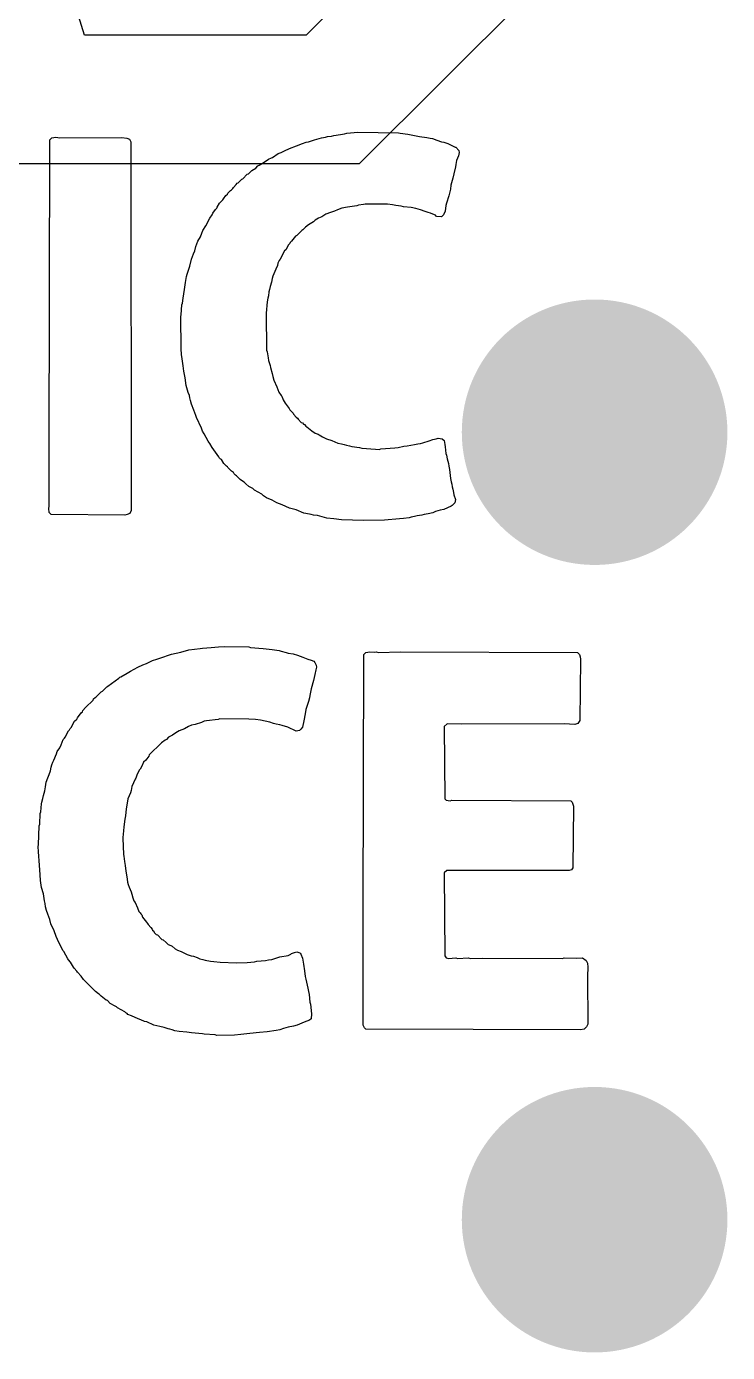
# Model space of a CAD drawing. Header units: millimetres. Extents: x 0 to 172, y 0 to 138.
# Drawn here: x 79.511 to 81.631, y 64.907 to 68.919 of the extents above; entities that cross this region are included whole.
import ezdxf

# ---------------------------------------------------------------- set-up
doc = ezdxf.new("R2010")
doc.units = ezdxf.units.MM
for name, color, linetype in [('BottomLayer', 5, 'Continuous'), ('BottomSolder', 6, 'Continuous'), ('TopLayer', 1, 'Continuous'), ('TopOverlay', 2, 'Continuous'), ('TopSolder', 216, 'Continuous'), ('ViaHoleLayer', 16, 'Continuous')]:
    doc.layers.add(name, color=color, linetype=linetype)

msp = doc.modelspace()

# ---------------------------------------------------------------- hatches: boundary and pattern name
at = {"layer": 'BottomLayer'}
h = msp.add_hatch(color=5, dxfattribs=at)
edge = h.paths.add_edge_path()
edge.add_arc((81.2292, 67.691), 0.3, 0, 360)
h = msp.add_hatch(color=5, dxfattribs=at)
edge = h.paths.add_edge_path()
edge.add_arc((81.2292, 65.3083), 0.3, 0, 360)
at = {"layer": 'BottomSolder'}
h = msp.add_hatch(color=6, dxfattribs=at)
edge = h.paths.add_edge_path()
edge.add_arc((81.2292, 67.691), 0.4016, 0, 360)
h = msp.add_hatch(color=6, dxfattribs=at)
edge = h.paths.add_edge_path()
edge.add_arc((81.2292, 65.3083), 0.4016, 0, 360)
at = {"layer": 'TopLayer'}
h = msp.add_hatch(color=1, dxfattribs=at)
edge = h.paths.add_edge_path()
edge.add_arc((81.2292, 67.691), 0.3, 0, 360)
h = msp.add_hatch(color=1, dxfattribs=at)
edge = h.paths.add_edge_path()
edge.add_arc((81.2292, 65.3083), 0.3, 0, 360)
at = {"layer": 'TopSolder'}
h = msp.add_hatch(color=216, dxfattribs=at)
edge = h.paths.add_edge_path()
edge.add_arc((81.2292, 67.691), 0.4016, 0, 360)
h = msp.add_hatch(color=216, dxfattribs=at)
edge = h.paths.add_edge_path()
edge.add_arc((81.2292, 65.3083), 0.4016, 0, 360)
at = {"layer": 'ViaHoleLayer'}
h = msp.add_hatch(color=16, dxfattribs=at)
edge = h.paths.add_edge_path()
edge.add_arc((81.2292, 67.691), 0.15, 0, 360)
h = msp.add_hatch(color=16, dxfattribs=at)
edge = h.paths.add_edge_path()
edge.add_arc((81.2292, 65.3083), 0.15, 0, 360)

# ---------------------------------------------------------------- linework, layer by layer
at = {"layer": 'BottomLayer'}
for p, q in [((80.9347, 69.4699), (80.3571, 68.8923)), ((80.518, 68.5038), (81.3232, 69.309)), ((79.6866, 68.8923), (79.6481, 69.0193)), ((80.3571, 68.8923), (79.6866, 68.8923)), ((71.9074, 68.5038), (80.518, 68.5038))]:
    msp.add_line(p, q, dxfattribs=at)
at = {"layer": 'TopOverlay'}
for p, q in [((79.5802, 67.6333), (79.5819, 68.576)), ((79.5819, 68.576), (79.5878, 68.5819)), ((79.5878, 68.5819), (79.5997, 68.5836)), ((79.5997, 68.5836), (79.6116, 68.5819)), ((79.6116, 68.5819), (79.7993, 68.5828)), ((79.7993, 68.5828), (79.8146, 68.5811)), ((79.8146, 68.5811), (79.8231, 68.5777)), ((79.8231, 68.5777), (79.8265, 68.5692)), ((79.8265, 68.5692), (79.8273, 67.4541)), ((80.3276, 68.5573), (80.3454, 68.565)), ((80.3454, 68.565), (80.3573, 68.5684)), ((80.3573, 68.5684), (80.3641, 68.5701)), ((80.3641, 68.5701), (80.3734, 68.5726)), ((80.3734, 68.5726), (80.3819, 68.576)), ((80.3819, 68.576), (80.3964, 68.5802)), ((80.3964, 68.5802), (80.4031, 68.5819)), ((80.4031, 68.5819), (80.415, 68.5836)), ((80.415, 68.5836), (80.4218, 68.5853)), ((80.4218, 68.5853), (80.4337, 68.587)), ((80.4337, 68.587), (80.4405, 68.5887)), ((80.4405, 68.5887), (80.4609, 68.5921)), ((80.4609, 68.5921), (80.4728, 68.5938)), ((80.4728, 68.5938), (80.4796, 68.5955)), ((80.4796, 68.5955), (80.4915, 68.5972)), ((80.4915, 68.5972), (80.5136, 68.5989)), ((80.5136, 68.5989), (80.6358, 68.5972)), ((80.6358, 68.5972), (80.6409, 68.5955)), ((80.6409, 68.5955), (80.6639, 68.593)), ((80.6639, 68.593), (80.6894, 68.5879)), ((80.6894, 68.5879), (80.6995, 68.5862)), ((80.6995, 68.5862), (80.7216, 68.5828)), ((80.7216, 68.5828), (80.7318, 68.5811)), ((80.7318, 68.5811), (80.7386, 68.5794)), ((80.7386, 68.5794), (80.7522, 68.5743)), ((80.7522, 68.5743), (80.7666, 68.5701)), ((80.7666, 68.5701), (80.7734, 68.5684)), ((80.7734, 68.5684), (80.7853, 68.565)), ((80.7853, 68.565), (80.8074, 68.5531)), ((80.2554, 68.5225), (80.2724, 68.5344)), ((80.2724, 68.5344), (80.2817, 68.5369)), ((80.2817, 68.5369), (80.2919, 68.542)), ((80.2919, 68.542), (80.3063, 68.5497)), ((80.3063, 68.5497), (80.3276, 68.5573)), ((80.8074, 68.5531), (80.8091, 68.5531)), ((80.8091, 68.5531), (80.8184, 68.5437)), ((80.8176, 68.5276), (80.8116, 68.5131)), ((80.8201, 68.5369), (80.8176, 68.5276)), ((80.8184, 68.5437), (80.8201, 68.5369)), ((80.1925, 68.4834), (80.2044, 68.4902)), ((80.2044, 68.4902), (80.2112, 68.497)), ((80.2112, 68.497), (80.2146, 68.4987)), ((80.2146, 68.4987), (80.2248, 68.5055)), ((80.2248, 68.5055), (80.2333, 68.5106)), ((80.2333, 68.5106), (80.2435, 68.5174)), ((80.2435, 68.5174), (80.252, 68.5208)), ((80.252, 68.5208), (80.2554, 68.5225)), ((80.8083, 68.4945), (80.804, 68.4732)), ((80.81, 68.5013), (80.8083, 68.4945)), ((80.8116, 68.5131), (80.81, 68.5013)), ((80.1484, 68.4444), (80.1518, 68.4461)), ((80.1518, 68.4461), (80.162, 68.4562)), ((80.162, 68.4562), (80.1653, 68.4579)), ((80.1653, 68.4579), (80.1789, 68.4715)), ((80.1789, 68.4715), (80.1823, 68.4732)), ((80.1823, 68.4732), (80.1925, 68.4834)), ((80.7964, 68.4452), (80.7947, 68.4384)), ((80.8006, 68.4596), (80.7964, 68.4452)), ((80.804, 68.4732), (80.8006, 68.4596)), ((80.1067, 68.3976), (80.1144, 68.407)), ((80.1144, 68.407), (80.1186, 68.4112)), ((80.1186, 68.4112), (80.1203, 68.4146)), ((80.1203, 68.4146), (80.128, 68.4223)), ((80.128, 68.4223), (80.1314, 68.424)), ((80.1314, 68.424), (80.1356, 68.4282)), ((80.1356, 68.4282), (80.1373, 68.4316)), ((80.1373, 68.4316), (80.145, 68.441)), ((80.145, 68.441), (80.1484, 68.4444)), ((80.7879, 68.4061), (80.7811, 68.3841)), ((80.793, 68.4265), (80.7879, 68.4061)), ((80.7947, 68.4384), (80.793, 68.4265)), ((80.0745, 68.3535), (80.083, 68.3654)), ((80.083, 68.3654), (80.0864, 68.3688)), ((80.0864, 68.3688), (80.0881, 68.3722)), ((80.0881, 68.3722), (80.0949, 68.3841)), ((80.0949, 68.3841), (80.105, 68.3943)), ((80.105, 68.3943), (80.1067, 68.3976)), ((80.4651, 68.3688), (80.4516, 68.3637)), ((80.4821, 68.3722), (80.4651, 68.3688)), ((80.5102, 68.3764), (80.4821, 68.3722)), ((80.5153, 68.3781), (80.5102, 68.3764)), ((80.5305, 68.3798), (80.5153, 68.3781)), ((80.5356, 68.3815), (80.5305, 68.3798)), ((80.6027, 68.3807), (80.5356, 68.3815)), ((80.618, 68.379), (80.6027, 68.3807)), ((80.6282, 68.3773), (80.618, 68.379)), ((80.6443, 68.3747), (80.6282, 68.3773)), ((80.6511, 68.373), (80.6443, 68.3747)), ((80.6741, 68.3705), (80.6511, 68.373)), ((80.6885, 68.3679), (80.6741, 68.3705)), ((80.7029, 68.3637), (80.6885, 68.3679)), ((80.7794, 68.3773), (80.7768, 68.3594)), ((80.7811, 68.3841), (80.7794, 68.3773)), ((80.0532, 68.3153), (80.066, 68.3382)), ((80.066, 68.3382), (80.0728, 68.3484)), ((80.0728, 68.3484), (80.0745, 68.3535)), ((80.3794, 68.3272), (80.3641, 68.3187)), ((80.3845, 68.3323), (80.3794, 68.3272)), ((80.3938, 68.3382), (80.3845, 68.3323)), ((80.4048, 68.3424), (80.3938, 68.3382)), ((80.4167, 68.3509), (80.4048, 68.3424)), ((80.4303, 68.356), (80.4167, 68.3509)), ((80.4422, 68.3594), (80.4303, 68.356)), ((80.4516, 68.3637), (80.4422, 68.3594)), ((80.7165, 68.3586), (80.7029, 68.3637)), ((80.7259, 68.356), (80.7165, 68.3586)), ((80.7327, 68.3543), (80.7259, 68.356)), ((80.7446, 68.3492), (80.7327, 68.3543)), ((80.748, 68.3475), (80.7446, 68.3492)), ((80.7513, 68.3441), (80.748, 68.3475)), ((80.7666, 68.3424), (80.7513, 68.3441)), ((80.7726, 68.3484), (80.7666, 68.3424)), ((80.7768, 68.3594), (80.7726, 68.3484)), ((80.0371, 68.2821), (80.0414, 68.2932)), ((80.0414, 68.2932), (80.0447, 68.3017)), ((80.0447, 68.3017), (80.0532, 68.3153)), ((80.325, 68.2847), (80.3208, 68.2787)), ((80.3284, 68.2864), (80.325, 68.2847)), ((80.3437, 68.3017), (80.3284, 68.2864)), ((80.3471, 68.3034), (80.3437, 68.3017)), ((80.3547, 68.311), (80.3471, 68.3034)), ((80.3641, 68.3187), (80.3547, 68.311)), ((80.0201, 68.2397), (80.0235, 68.2533)), ((80.0235, 68.2533), (80.0295, 68.2694)), ((80.0295, 68.2694), (80.0371, 68.2821)), ((80.3038, 68.2584), (80.2953, 68.2431)), ((80.3072, 68.2618), (80.3038, 68.2584)), ((80.3089, 68.2652), (80.3072, 68.2618)), ((80.3131, 68.2694), (80.3089, 68.2652)), ((80.3208, 68.2787), (80.3131, 68.2694)), ((80.0048, 68.1938), (80.0099, 68.2142)), ((80.0099, 68.2142), (80.0159, 68.2303)), ((80.0159, 68.2303), (80.0201, 68.2397)), ((80.2749, 68.2108), (80.2715, 68.2023)), ((80.2783, 68.2142), (80.2749, 68.2108)), ((80.2919, 68.2397), (80.2783, 68.2142)), ((80.2953, 68.2431), (80.2919, 68.2397)), ((79.9955, 68.1624), (79.9972, 68.1692)), ((79.9972, 68.1692), (80.0048, 68.1938)), ((80.2656, 68.1845), (80.2562, 68.1632)), ((80.2698, 68.1955), (80.2656, 68.1845)), ((80.2715, 68.2023), (80.2698, 68.1955)), ((79.9887, 68.1233), (79.9921, 68.1437)), ((79.9921, 68.1437), (79.9955, 68.1624)), ((80.2486, 68.1318), (80.246, 68.1225)), ((80.252, 68.1454), (80.2486, 68.1318)), ((80.2545, 68.1565), (80.252, 68.1454)), ((80.2562, 68.1632), (80.2545, 68.1565)), ((79.9828, 68.0817), (79.9853, 68.0962)), ((79.9853, 68.0962), (79.9887, 68.1233)), ((80.2392, 68.0851), (80.2358, 68.0511)), ((80.2409, 68.097), (80.2392, 68.0851)), ((80.2426, 68.1038), (80.2409, 68.097)), ((80.2443, 68.1157), (80.2426, 68.1038)), ((80.246, 68.1225), (80.2443, 68.1157)), ((79.9777, 68.041), (79.9794, 68.046)), ((79.9794, 68.046), (79.9811, 68.0766)), ((79.9811, 68.0766), (79.9828, 68.0817)), ((80.2358, 68.0511), (80.2375, 67.939)), ((79.9785, 67.9433), (79.9777, 68.041)), ((79.9802, 67.9263), (79.9785, 67.9433)), ((79.9819, 67.9127), (79.9802, 67.9263)), ((80.2375, 67.939), (80.2392, 67.9339)), ((80.2392, 67.9339), (80.2418, 67.9161)), ((79.9853, 67.8923), (79.9819, 67.9127)), ((79.987, 67.8753), (79.9853, 67.8923)), ((80.2418, 67.9161), (80.2435, 67.9076)), ((80.2435, 67.9076), (80.2477, 67.8932)), ((80.2477, 67.8932), (80.2494, 67.8864)), ((80.2494, 67.8864), (80.2537, 67.8685)), ((79.9912, 67.8558), (79.987, 67.8753)), ((79.9946, 67.832), (79.9912, 67.8558)), ((80.2537, 67.8685), (80.2562, 67.8592)), ((80.2562, 67.8592), (80.2588, 67.8482)), ((80.2588, 67.8482), (80.2681, 67.8286)), ((79.9963, 67.8252), (79.9946, 67.832)), ((80.0006, 67.8108), (79.9963, 67.8252)), ((80.004, 67.8023), (80.0006, 67.8108)), ((80.2681, 67.8286), (80.2741, 67.8125)), ((80.2741, 67.8125), (80.2809, 67.8023)), ((80.0057, 67.7955), (80.004, 67.8023)), ((80.0074, 67.787), (80.0057, 67.7955)), ((80.0099, 67.776), (80.0074, 67.787)), ((80.0176, 67.7581), (80.0099, 67.776)), ((80.2809, 67.8023), (80.2834, 67.7998)), ((80.2834, 67.7998), (80.2876, 67.7887)), ((80.2876, 67.7887), (80.2936, 67.7794)), ((80.2936, 67.7794), (80.3055, 67.7624)), ((80.0235, 67.742), (80.0176, 67.7581)), ((80.0252, 67.7352), (80.0235, 67.742)), ((80.0405, 67.7029), (80.0252, 67.7352)), ((80.3055, 67.7624), (80.3072, 67.759)), ((80.3072, 67.759), (80.3174, 67.7488)), ((80.3174, 67.7488), (80.3191, 67.7454)), ((80.3191, 67.7454), (80.3267, 67.7361)), ((80.3267, 67.7361), (80.331, 67.7335)), ((80.331, 67.7335), (80.3327, 67.7301)), ((80.3327, 67.7301), (80.342, 67.7208)), ((80.0439, 67.6944), (80.0405, 67.7029)), ((80.049, 67.686), (80.0439, 67.6944)), ((80.0609, 67.6639), (80.049, 67.686)), ((80.342, 67.7208), (80.3454, 67.7191)), ((80.3454, 67.7191), (80.3488, 67.7157)), ((80.3488, 67.7157), (80.3522, 67.714)), ((80.3522, 67.714), (80.3556, 67.7089)), ((80.3556, 67.7089), (80.359, 67.7072)), ((80.359, 67.7072), (80.3743, 67.6953)), ((80.3743, 67.6953), (80.3845, 67.6885)), ((80.3845, 67.6885), (80.393, 67.6851)), ((80.393, 67.6851), (80.3964, 67.6834)), ((80.3964, 67.6834), (80.4065, 67.6766)), ((80.0626, 67.6605), (80.0609, 67.6639)), ((80.066, 67.6571), (80.0626, 67.6605)), ((80.0728, 67.6452), (80.066, 67.6571)), ((80.0932, 67.6163), (80.0728, 67.6452)), ((80.4065, 67.6766), (80.4184, 67.6715)), ((80.4184, 67.6715), (80.4346, 67.6656)), ((80.4346, 67.6656), (80.4524, 67.6579)), ((80.4524, 67.6579), (80.4634, 67.6554)), ((80.4634, 67.6554), (80.4719, 67.6537)), ((80.4719, 67.6537), (80.4787, 67.652)), ((80.4787, 67.652), (80.4881, 67.6494)), ((80.4881, 67.6494), (80.4949, 67.6477)), ((80.4949, 67.6477), (80.5186, 67.6443)), ((80.5186, 67.6443), (80.5254, 67.6426)), ((80.5254, 67.6426), (80.5671, 67.6401)), ((80.5832, 67.6409), (80.6248, 67.6435)), ((80.6248, 67.6435), (80.635, 67.6452)), ((80.635, 67.6452), (80.652, 67.6486)), ((80.652, 67.6486), (80.6622, 67.6503)), ((80.6622, 67.6503), (80.6843, 67.6537)), ((80.6843, 67.6537), (80.6944, 67.6554)), ((80.6944, 67.6554), (80.7029, 67.6571)), ((80.7029, 67.6571), (80.7097, 67.6588)), ((80.7097, 67.6588), (80.7293, 67.6647)), ((80.7293, 67.6647), (80.7403, 67.669)), ((80.7403, 67.669), (80.7497, 67.6715)), ((80.7497, 67.6715), (80.7564, 67.6732)), ((80.7564, 67.6732), (80.7683, 67.6715)), ((80.7683, 67.6715), (80.7743, 67.6656)), ((80.7743, 67.6656), (80.776, 67.6537)), ((80.776, 67.6537), (80.7777, 67.6469)), ((80.7777, 67.6469), (80.7794, 67.6265)), ((79.5802, 67.6316), (79.5802, 67.6333)), ((79.5802, 67.4668), (79.5802, 67.6316)), ((80.0949, 67.6129), (80.0932, 67.6163)), ((80.0974, 67.6104), (80.0949, 67.6129)), ((80.1008, 67.6087), (80.0974, 67.6104)), ((80.1084, 67.5959), (80.1008, 67.6087)), ((80.5671, 67.6401), (80.5781, 67.6392)), ((80.5781, 67.6392), (80.5832, 67.6409)), ((80.7794, 67.6265), (80.7811, 67.6214)), ((80.7811, 67.6214), (80.7836, 67.6104)), ((80.7836, 67.6104), (80.787, 67.5968)), ((80.1161, 67.5883), (80.1084, 67.5959)), ((80.1195, 67.5866), (80.1161, 67.5883)), ((80.1203, 67.584), (80.1195, 67.5866)), ((80.1314, 67.573), (80.1203, 67.584)), ((80.1373, 67.5688), (80.1314, 67.573)), ((80.139, 67.5654), (80.1373, 67.5688)), ((80.1433, 67.5611), (80.139, 67.5654)), ((80.787, 67.5968), (80.7887, 67.5883)), ((80.7887, 67.5883), (80.7904, 67.5781)), ((80.7904, 67.5781), (80.7938, 67.5509)), ((80.1467, 67.5594), (80.1433, 67.5611)), ((80.1577, 67.5484), (80.1467, 67.5594)), ((80.167, 67.5407), (80.1577, 67.5484)), ((80.1704, 67.539), (80.167, 67.5407)), ((80.1747, 67.5348), (80.1704, 67.539)), ((80.184, 67.5271), (80.1747, 67.5348)), ((80.1959, 67.5203), (80.184, 67.5271)), ((80.7938, 67.5509), (80.7955, 67.5407)), ((80.7955, 67.5407), (80.7972, 67.5339)), ((80.7972, 67.5339), (80.7989, 67.5254)), ((80.7989, 67.5254), (80.8006, 67.5186)), ((80.201, 67.5152), (80.1959, 67.5203)), ((80.2231, 67.5034), (80.201, 67.5152)), ((80.2282, 67.4983), (80.2231, 67.5034)), ((80.2375, 67.4923), (80.2282, 67.4983)), ((80.2545, 67.4855), (80.2375, 67.4923)), ((80.2681, 67.477), (80.2545, 67.4855)), ((80.8006, 67.5186), (80.8023, 67.5085)), ((80.8023, 67.5085), (80.804, 67.5017)), ((80.804, 67.5017), (80.8083, 67.4872)), ((80.8083, 67.4872), (80.8066, 67.477)), ((79.5785, 67.46), (79.5802, 67.4668)), ((79.5802, 67.4482), (79.5785, 67.46)), ((79.5861, 67.4422), (79.5802, 67.4482)), ((79.8087, 67.4405), (79.5861, 67.4422)), ((79.8154, 67.4422), (79.8087, 67.4405)), ((79.8239, 67.4456), (79.8154, 67.4422)), ((79.8273, 67.4541), (79.8239, 67.4456)), ((80.2842, 67.4711), (80.2681, 67.477)), ((80.3063, 67.4609), (80.2842, 67.4711)), ((80.3267, 67.4558), (80.3063, 67.4609)), ((80.3496, 67.4465), (80.3267, 67.4558)), ((80.3564, 67.4448), (80.3496, 67.4465)), ((80.3726, 67.4422), (80.3564, 67.4448)), ((80.3794, 67.4405), (80.3726, 67.4422)), ((80.714, 67.4422), (80.7072, 67.4405)), ((80.7259, 67.4439), (80.714, 67.4422)), ((80.7395, 67.4473), (80.7259, 67.4439)), ((80.748, 67.4507), (80.7395, 67.4473)), ((80.7624, 67.455), (80.748, 67.4507)), ((80.7734, 67.4575), (80.7624, 67.455)), ((80.7955, 67.4677), (80.7734, 67.4575)), ((80.7989, 67.4694), (80.7955, 67.4677)), ((80.8066, 67.477), (80.7989, 67.4694)), ((80.3913, 67.4388), (80.3794, 67.4405)), ((80.3981, 67.4371), (80.3913, 67.4388)), ((80.4125, 67.4329), (80.3981, 67.4371)), ((80.4193, 67.4312), (80.4125, 67.4329)), ((80.4405, 67.4286), (80.4193, 67.4312)), ((80.4634, 67.4261), (80.4405, 67.4286)), ((80.5305, 67.4235), (80.4634, 67.4261)), ((80.5934, 67.4252), (80.5305, 67.4235)), ((80.6392, 67.4286), (80.5934, 67.4252)), ((80.6511, 67.4303), (80.6392, 67.4286)), ((80.6681, 67.432), (80.6511, 67.4303)), ((80.6749, 67.4337), (80.6681, 67.432)), ((80.6843, 67.4363), (80.6749, 67.4337)), ((80.6927, 67.438), (80.6843, 67.4363)), ((80.7072, 67.4405), (80.6927, 67.438)), ((80.0702, 67.0397), (80.0923, 67.0414)), ((80.0923, 67.0414), (80.1093, 67.0431)), ((80.1093, 67.0431), (80.184, 67.0414)), ((80.184, 67.0414), (80.1891, 67.0397)), ((79.874, 66.9912), (79.8919, 67.0006)), ((79.8919, 67.0006), (79.9055, 67.004)), ((79.9055, 67.004), (79.9267, 67.0116)), ((79.9267, 67.0116), (79.9377, 67.0159)), ((79.9377, 67.0159), (79.9496, 67.0193)), ((79.9496, 67.0193), (79.9777, 67.0252)), ((79.9777, 67.0252), (80.0023, 67.0329)), ((80.0023, 67.0329), (80.0363, 67.0363)), ((80.0363, 67.0363), (80.0431, 67.038)), ((80.0431, 67.038), (80.0702, 67.0397)), ((80.1891, 67.0397), (80.2273, 67.0371)), ((80.2273, 67.0371), (80.2545, 67.0337)), ((80.2545, 67.0337), (80.2749, 67.0303)), ((80.2749, 67.0303), (80.2817, 67.0286)), ((80.2817, 67.0286), (80.2961, 67.0244)), ((80.2961, 67.0244), (80.3029, 67.0227)), ((80.3029, 67.0227), (80.3174, 67.0201)), ((80.3174, 67.0201), (80.331, 67.0167)), ((80.331, 67.0167), (80.3471, 67.0108)), ((80.3471, 67.0108), (80.3624, 67.004)), ((80.3624, 67.004), (80.3717, 67.0014)), ((80.3717, 67.0014), (80.3802, 66.998)), ((80.5297, 66.2388), (80.5314, 67.0184)), ((80.5314, 67.0184), (80.5373, 67.0244)), ((80.5373, 67.0244), (80.5492, 67.0261)), ((80.5492, 67.0261), (80.5637, 67.0252)), ((80.5637, 67.0252), (80.5696, 67.0261)), ((80.5696, 67.0261), (80.5747, 67.0244)), ((80.5747, 67.0244), (80.6426, 67.0261)), ((80.6426, 67.0261), (81.1777, 67.0244)), ((81.1777, 67.0244), (81.1836, 67.0184)), ((81.1836, 67.0184), (81.1853, 67.0116)), ((81.1862, 67.004), (81.1845, 66.8188)), ((81.1853, 67.0116), (81.1862, 67.004)), ((79.7968, 66.9513), (79.8154, 66.9615)), ((79.8154, 66.9615), (79.8256, 66.9683)), ((79.8256, 66.9683), (79.8477, 66.9802)), ((79.8477, 66.9802), (79.863, 66.987)), ((79.863, 66.987), (79.874, 66.9912)), ((80.3802, 66.998), (80.3836, 66.9946)), ((80.3862, 66.9717), (80.3828, 66.9581)), ((80.3836, 66.9946), (80.387, 66.9861)), ((80.3879, 66.9802), (80.3862, 66.9717)), ((80.387, 66.9861), (80.3879, 66.9802)), ((79.7407, 66.9072), (79.7543, 66.9208)), ((79.7543, 66.9208), (79.7577, 66.9225)), ((79.7577, 66.9225), (79.7908, 66.9471)), ((79.7908, 66.9471), (79.7934, 66.9496)), ((79.7934, 66.9496), (79.7968, 66.9513)), ((80.3794, 66.9394), (80.3717, 66.9148)), ((80.3828, 66.9581), (80.3794, 66.9394)), ((79.6898, 66.8579), (79.7127, 66.8808)), ((79.7127, 66.8808), (79.7144, 66.8842)), ((79.7144, 66.8842), (79.7186, 66.8885)), ((79.7186, 66.8885), (79.722, 66.8902)), ((79.722, 66.8902), (79.7373, 66.9055)), ((79.7373, 66.9055), (79.7407, 66.9072)), ((80.3666, 66.8876), (80.3641, 66.8766)), ((80.3683, 66.8944), (80.3666, 66.8876)), ((80.3717, 66.9148), (80.3683, 66.8944)), ((79.6651, 66.8265), (79.677, 66.8418)), ((79.677, 66.8418), (79.6804, 66.8452)), ((79.6804, 66.8452), (79.6821, 66.8486)), ((79.6821, 66.8486), (79.6898, 66.8579)), ((80.3547, 66.8452), (80.3513, 66.8231)), ((80.3564, 66.852), (80.3547, 66.8452)), ((80.3641, 66.8766), (80.3564, 66.852)), ((79.6464, 66.7976), (79.6566, 66.8163)), ((79.6566, 66.8163), (79.6634, 66.8231)), ((79.6634, 66.8231), (79.6651, 66.8265)), ((80.0014, 66.801), (79.9887, 66.7934)), ((80.0099, 66.8044), (80.0014, 66.801)), ((80.021, 66.807), (80.0099, 66.8044)), ((80.0405, 66.8129), (80.021, 66.807)), ((80.049, 66.8163), (80.0405, 66.8129)), ((80.0558, 66.818), (80.049, 66.8163)), ((80.0906, 66.8222), (80.0558, 66.818)), ((80.0957, 66.8239), (80.0906, 66.8222)), ((80.1832, 66.8231), (80.0957, 66.8239)), ((80.2036, 66.8214), (80.1832, 66.8231)), ((80.2189, 66.8197), (80.2036, 66.8214)), ((80.2333, 66.8171), (80.2189, 66.8197)), ((80.2469, 66.8137), (80.2333, 66.8171)), ((80.2579, 66.8095), (80.2469, 66.8137)), ((80.2664, 66.8078), (80.2579, 66.8095)), ((80.2775, 66.8053), (80.2664, 66.8078)), ((80.2842, 66.8036), (80.2775, 66.8053)), ((80.3012, 66.7985), (80.2842, 66.8036)), ((80.3496, 66.818), (80.3454, 66.7985)), ((80.3513, 66.8231), (80.3496, 66.818)), ((80.7836, 66.8086), (80.7743, 66.801)), ((80.7743, 66.801), (80.776, 66.5819)), ((80.8252, 66.8078), (80.7836, 66.8086)), ((81.1369, 66.8086), (80.8252, 66.8078)), ((81.1692, 66.807), (81.1369, 66.8086)), ((81.1785, 66.8095), (81.1692, 66.807)), ((81.1845, 66.8188), (81.1785, 66.8095)), ((79.6159, 66.745), (79.6218, 66.7611)), ((79.6218, 66.7611), (79.6261, 66.7653)), ((79.6261, 66.7653), (79.6278, 66.7687)), ((79.6278, 66.7687), (79.6379, 66.7874)), ((79.6379, 66.7874), (79.6413, 66.7908)), ((79.6413, 66.7908), (79.643, 66.7942)), ((79.643, 66.7942), (79.6464, 66.7976)), ((79.9343, 66.7611), (79.9309, 66.7594)), ((79.9411, 66.7679), (79.9343, 66.7611)), ((79.953, 66.7747), (79.9411, 66.7679)), ((79.9632, 66.7815), (79.953, 66.7747)), ((79.9726, 66.7874), (79.9632, 66.7815)), ((79.9887, 66.7934), (79.9726, 66.7874)), ((80.3267, 66.7866), (80.3012, 66.7985)), ((80.3369, 66.7883), (80.3267, 66.7866)), ((80.3411, 66.7925), (80.3369, 66.7883)), ((80.3454, 66.7985), (80.3411, 66.7925)), ((79.6023, 66.7178), (79.604, 66.7246)), ((79.604, 66.7246), (79.6125, 66.7365)), ((79.6125, 66.7365), (79.6159, 66.745)), ((79.9191, 66.7509), (79.8825, 66.7144)), ((79.9309, 66.7594), (79.9191, 66.7509)), ((79.5861, 66.6779), (79.5878, 66.6847)), ((79.5878, 66.6847), (79.5912, 66.6932)), ((79.5912, 66.6932), (79.5938, 66.6991)), ((79.5938, 66.6991), (79.6023, 66.7178)), ((79.8605, 66.6804), (79.8554, 66.6719)), ((79.8656, 66.6923), (79.8605, 66.6804)), ((79.8723, 66.6991), (79.8656, 66.6923)), ((79.8808, 66.711), (79.8723, 66.6991)), ((79.8825, 66.7144), (79.8808, 66.711)), ((79.5709, 66.632), (79.5759, 66.6456)), ((79.5759, 66.6456), (79.5802, 66.6549)), ((79.5802, 66.6549), (79.5836, 66.6668)), ((79.5836, 66.6668), (79.5861, 66.6779)), ((79.8401, 66.6413), (79.8299, 66.6193)), ((79.8418, 66.6447), (79.8401, 66.6413)), ((79.8452, 66.6532), (79.8418, 66.6447)), ((79.852, 66.6685), (79.8452, 66.6532)), ((79.8554, 66.6719), (79.852, 66.6685)), ((79.5632, 66.5921), (79.5666, 66.6057)), ((79.5666, 66.6057), (79.5683, 66.6176)), ((79.5683, 66.6176), (79.5709, 66.632)), ((79.8256, 66.5997), (79.818, 66.5819)), ((79.8273, 66.6065), (79.8256, 66.5997)), ((79.8299, 66.6193), (79.8273, 66.6065)), ((79.5547, 66.5428), (79.5564, 66.5666)), ((79.5564, 66.5666), (79.5581, 66.5717)), ((79.5581, 66.5717), (79.5607, 66.5827)), ((79.5607, 66.5827), (79.5632, 66.5921)), ((79.8163, 66.5751), (79.8129, 66.5513)), ((79.818, 66.5819), (79.8163, 66.5751)), ((80.776, 66.5819), (80.7802, 66.5776)), ((80.7802, 66.5776), (80.7921, 66.576)), ((80.7921, 66.576), (80.7972, 66.5776)), ((80.7972, 66.5776), (81.1573, 66.576)), ((81.1573, 66.576), (81.1616, 66.5717)), ((81.1616, 66.5717), (81.1649, 66.5598)), ((81.1649, 66.5598), (81.1632, 66.373)), ((79.5513, 66.5055), (79.553, 66.5377)), ((79.553, 66.5377), (79.5547, 66.5428)), ((79.8087, 66.5199), (79.8061, 66.497)), ((79.8104, 66.5301), (79.8087, 66.5199)), ((79.8129, 66.5513), (79.8104, 66.5301)), ((79.5479, 66.4426), (79.5496, 66.5004)), ((79.5496, 66.5004), (79.5513, 66.5055)), ((79.8044, 66.4851), (79.8027, 66.4647)), ((79.8061, 66.497), (79.8044, 66.4851)), ((79.5462, 66.4375), (79.5479, 66.4426)), ((79.8027, 66.4647), (79.8027, 66.463)), ((79.8027, 66.463), (79.8044, 66.4137)), ((79.5471, 66.4214), (79.5462, 66.4375)), ((79.5505, 66.3806), (79.5471, 66.4214)), ((79.8044, 66.4137), (79.8061, 66.4086)), ((79.8061, 66.4086), (79.8078, 66.3917)), ((79.5522, 66.3517), (79.5505, 66.3806)), ((79.8078, 66.3917), (79.8095, 66.3798)), ((79.8095, 66.3798), (79.8112, 66.3628)), ((79.8112, 66.3628), (79.8129, 66.3577)), ((80.7819, 66.3653), (80.7743, 66.3577)), ((80.8015, 66.3645), (80.7819, 66.3653)), ((81.1522, 66.3653), (80.8015, 66.3645)), ((81.159, 66.367), (81.1522, 66.3653)), ((81.1632, 66.373), (81.159, 66.367)), ((79.5539, 66.3348), (79.5522, 66.3517)), ((79.5564, 66.3135), (79.5539, 66.3348)), ((79.8129, 66.3577), (79.8154, 66.3382)), ((79.8154, 66.3382), (79.8171, 66.3297)), ((79.8171, 66.3297), (79.8188, 66.3229)), ((79.8188, 66.3229), (79.8222, 66.3144)), ((80.7743, 66.3577), (80.776, 66.1063)), ((79.5624, 66.294), (79.5564, 66.3135)), ((79.5658, 66.2736), (79.5624, 66.294)), ((79.8222, 66.3144), (79.8282, 66.2999)), ((79.8282, 66.2999), (79.8299, 66.2931)), ((79.8299, 66.2931), (79.8324, 66.2821)), ((79.8324, 66.2821), (79.8358, 66.2736)), ((79.5675, 66.2651), (79.5658, 66.2736)), ((79.5692, 66.2549), (79.5675, 66.2651)), ((79.5717, 66.2439), (79.5692, 66.2549)), ((79.5759, 66.2328), (79.5717, 66.2439)), ((79.8358, 66.2736), (79.8401, 66.2677)), ((79.8401, 66.2677), (79.8469, 66.2524)), ((79.8469, 66.2524), (79.8511, 66.2413)), ((79.8511, 66.2413), (79.8554, 66.2371)), ((80.5297, 66.2371), (80.5297, 66.2388)), ((79.5819, 66.2167), (79.5759, 66.2328)), ((79.5853, 66.2031), (79.5819, 66.2167)), ((79.5946, 66.1819), (79.5853, 66.2031)), ((79.8554, 66.2371), (79.8571, 66.2337)), ((79.8571, 66.2337), (79.8605, 66.2303)), ((79.8605, 66.2303), (79.8622, 66.2235)), ((79.8622, 66.2235), (79.874, 66.2082)), ((79.874, 66.2082), (79.8774, 66.2048)), ((79.8774, 66.2048), (79.8791, 66.2014)), ((79.8791, 66.2014), (79.8868, 66.1921)), ((80.5297, 65.8974), (80.5297, 66.2371)), ((79.6006, 66.1657), (79.5946, 66.1819)), ((79.6091, 66.1471), (79.6006, 66.1657)), ((79.8868, 66.1921), (79.891, 66.1878)), ((79.891, 66.1878), (79.8927, 66.1844)), ((79.8927, 66.1844), (79.8961, 66.181)), ((79.8961, 66.181), (79.8978, 66.1776)), ((79.8978, 66.1776), (79.9038, 66.1717)), ((79.9038, 66.1717), (79.9072, 66.17)), ((79.9072, 66.17), (79.9208, 66.1564)), ((79.6176, 66.1318), (79.6091, 66.1471)), ((79.621, 66.1233), (79.6176, 66.1318)), ((79.6244, 66.1199), (79.621, 66.1233)), ((79.6362, 66.0978), (79.6244, 66.1199)), ((79.9208, 66.1564), (79.9242, 66.1547)), ((79.9242, 66.1547), (79.9335, 66.1471)), ((79.9335, 66.1471), (79.9394, 66.1411)), ((79.9394, 66.1411), (79.9479, 66.1377)), ((79.9479, 66.1377), (79.9513, 66.136)), ((79.9513, 66.136), (79.9607, 66.1284)), ((79.9607, 66.1284), (79.9683, 66.1241)), ((79.9683, 66.1241), (79.9794, 66.1199)), ((79.9794, 66.1199), (79.9972, 66.1105)), ((80.3216, 66.1173), (80.3284, 66.119)), ((80.3284, 66.119), (80.3352, 66.1173)), ((79.6379, 66.0944), (79.6362, 66.0978)), ((79.6447, 66.0876), (79.6379, 66.0944)), ((79.6532, 66.0723), (79.6447, 66.0876)), ((79.9972, 66.1105), (80.0091, 66.1071)), ((80.0091, 66.1071), (80.0159, 66.1054)), ((80.0159, 66.1054), (80.0269, 66.1012)), ((80.0269, 66.1012), (80.0354, 66.0978)), ((80.0354, 66.0978), (80.0447, 66.0953)), ((80.0447, 66.0953), (80.0515, 66.0936)), ((80.0515, 66.0936), (80.0677, 66.091)), ((80.0677, 66.091), (80.0779, 66.0893)), ((80.0779, 66.0893), (80.0966, 66.0876)), ((80.0966, 66.0876), (80.1467, 66.0851)), ((80.1467, 66.0851), (80.1789, 66.0868)), ((80.1789, 66.0868), (80.201, 66.0885)), ((80.201, 66.0885), (80.2078, 66.0902)), ((80.2078, 66.0902), (80.2341, 66.0927)), ((80.2341, 66.0927), (80.2426, 66.0944)), ((80.2426, 66.0944), (80.2528, 66.0961)), ((80.2528, 66.0961), (80.2775, 66.1038)), ((80.2775, 66.1038), (80.3021, 66.108)), ((80.3021, 66.108), (80.3106, 66.1114)), ((80.3106, 66.1114), (80.3131, 66.1139)), ((80.3131, 66.1139), (80.3216, 66.1173)), ((80.3352, 66.1173), (80.3395, 66.1148)), ((80.3395, 66.1148), (80.3411, 66.1114)), ((80.3411, 66.1114), (80.3462, 66.0995)), ((80.3462, 66.0995), (80.3488, 66.0817)), ((80.3488, 66.0817), (80.3522, 66.0613)), ((80.776, 66.1063), (80.7802, 66.1004)), ((80.7802, 66.1004), (80.787, 66.0987)), ((80.787, 66.0987), (80.8091, 66.1004)), ((80.8091, 66.1004), (80.8142, 66.0987)), ((80.8142, 66.0987), (80.8482, 66.1004)), ((80.8482, 66.1004), (80.8533, 66.0987)), ((80.8533, 66.0987), (80.8915, 66.0995)), ((80.8915, 66.0995), (81.1318, 66.0987)), ((81.1318, 66.0987), (81.1369, 66.1004)), ((81.1369, 66.1004), (81.1751, 66.0995)), ((81.1751, 66.0995), (81.193, 66.1004)), ((81.193, 66.1004), (81.204, 66.0927)), ((81.204, 66.0927), (81.2074, 66.0842)), ((81.2074, 66.0842), (81.2091, 66.0723)), ((79.6558, 66.0698), (79.6532, 66.0723)), ((79.6634, 66.0604), (79.6558, 66.0698)), ((79.6651, 66.057), (79.6634, 66.0604)), ((79.677, 66.0452), (79.6651, 66.057)), ((79.6787, 66.0418), (79.677, 66.0452)), ((79.6821, 66.0384), (79.6787, 66.0418)), ((79.6838, 66.035), (79.6821, 66.0384)), ((80.3522, 66.0613), (80.3539, 66.0443)), ((80.3539, 66.0443), (80.3556, 66.0358)), ((81.2091, 66.0723), (81.2074, 66.0452)), ((81.2074, 66.0452), (81.2083, 65.8999)), ((79.7195, 65.9993), (79.6838, 66.035)), ((79.7288, 65.9916), (79.7195, 65.9993)), ((80.3556, 66.0358), (80.3624, 66.0086)), ((80.3624, 66.0086), (80.3641, 65.9984)), ((80.3641, 65.9984), (80.3658, 65.9899)), ((79.7322, 65.9899), (79.7288, 65.9916)), ((79.7373, 65.9849), (79.7322, 65.9899)), ((79.7526, 65.973), (79.7373, 65.9849)), ((79.756, 65.9713), (79.7526, 65.973)), ((79.7645, 65.9628), (79.756, 65.9713)), ((79.7798, 65.9543), (79.7645, 65.9628)), ((80.3658, 65.9899), (80.3683, 65.967)), ((80.3683, 65.967), (80.37, 65.9602)), ((80.37, 65.9602), (80.3734, 65.9313)), ((79.7832, 65.9526), (79.7798, 65.9543)), ((79.7866, 65.9492), (79.7832, 65.9526)), ((79.8087, 65.9373), (79.7866, 65.9492)), ((79.8121, 65.9339), (79.8087, 65.9373)), ((79.8154, 65.9322), (79.8121, 65.9339)), ((79.818, 65.9296), (79.8154, 65.9322)), ((79.829, 65.9254), (79.818, 65.9296)), ((79.8486, 65.9161), (79.829, 65.9254)), ((80.3734, 65.9313), (80.3717, 65.9161)), ((79.8571, 65.9127), (79.8486, 65.9161)), ((79.8681, 65.9084), (79.8571, 65.9127)), ((79.8749, 65.9067), (79.8681, 65.9084)), ((79.8961, 65.8974), (79.8749, 65.9067)), ((79.914, 65.8931), (79.8961, 65.8974)), ((79.9275, 65.8897), (79.914, 65.8931)), ((79.9394, 65.8863), (79.9275, 65.8897)), ((79.9445, 65.8846), (79.9394, 65.8863)), ((79.9513, 65.8829), (79.9445, 65.8846)), ((79.9598, 65.8795), (79.9513, 65.8829)), ((79.9734, 65.8778), (79.9598, 65.8795)), ((79.9963, 65.8753), (79.9734, 65.8778)), ((80.2392, 65.877), (80.2163, 65.8744)), ((80.2664, 65.8804), (80.2392, 65.877)), ((80.2775, 65.8829), (80.2664, 65.8804)), ((80.2885, 65.8872), (80.2775, 65.8829)), ((80.3021, 65.8906), (80.2885, 65.8872)), ((80.3191, 65.894), (80.3021, 65.8906)), ((80.3301, 65.8965), (80.3191, 65.894)), ((80.3513, 65.9059), (80.3301, 65.8965)), ((80.3675, 65.9118), (80.3513, 65.9059)), ((80.3717, 65.9161), (80.3675, 65.9118)), ((80.5331, 65.8889), (80.5297, 65.8974)), ((80.5373, 65.8846), (80.5331, 65.8889)), ((81.1862, 65.8829), (80.5373, 65.8846)), ((81.1981, 65.8846), (81.1862, 65.8829)), ((81.2049, 65.8914), (81.1981, 65.8846)), ((81.2083, 65.8999), (81.2049, 65.8914)), ((80.0099, 65.8736), (79.9963, 65.8753)), ((80.0431, 65.871), (80.0099, 65.8736)), ((80.0481, 65.8694), (80.0431, 65.871)), ((80.0821, 65.8677), (80.0481, 65.8694)), ((80.0872, 65.866), (80.0821, 65.8677)), ((80.1407, 65.8668), (80.0872, 65.866)), ((80.1594, 65.8685), (80.1407, 65.8668)), ((80.1866, 65.8719), (80.1594, 65.8685)), ((80.2163, 65.8744), (80.1866, 65.8719))]:
    msp.add_line(p, q, dxfattribs=at)

doc.saveas('drawing.dxf')
